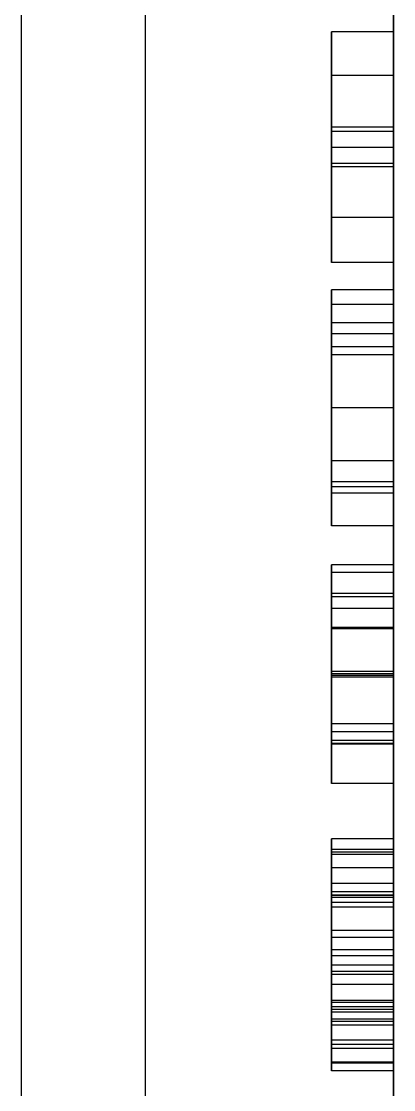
# Model space of a CAD drawing. Extents: x -67 to 67, y -52 to 49.
# Drawn here: x 62 to 65, y 24.36 to 32.97 of the extents above; entities that cross this region are included whole.
import ezdxf

# ---------------------------------------------------------------- set-up
doc = ezdxf.new("R2010")
doc.units = 0
doc.layers.add('Cut', color=7, linetype='CONTINUOUS')

msp = doc.modelspace()

# ---------------------------------------------------------------- linework, layer by layer
at = {"layer": 'Cut'}
for p, q in [((65, 49), (65, -50)), ((65, 49, -2), (65, -50, -2)), ((65, 49), (65, -50)), ((65, 49, -2), (65, -50, -2)), ((65, -50, -26), (65, 49, -26)), ((65, -50, -26), (65, 49, -26)), ((63, -48, -26), (63, 47, -26)), ((63, -48, -26), (63, 47, -26)), ((63, -48, -24), (63, 47, -24)), ((63, -48, -24), (63, 47, -24)), ((62, -47, -2), (62, 46, -2)), ((62, -47, -2), (62, 46, -2)), ((62, -47, -24), (62, 46, -24)), ((62, -47, -24), (62, 46, -24)), ((65, 32.8854, -5.8803), (64.5, 32.8854, -5.8803)), ((64.5, 32.8854, -5.8803), (64.5, 32.1172, -8)), ((65, 32.8854, -5.8803), (64.5, 32.8854, -5.8803)), ((64.5, 32.5325, -5.8803), (64.5, 32.8854, -5.8803)), ((64.5, 32.8854, -5.8803), (64.5, 32.1172, -8)), ((64.5, 32.5325, -5.8803), (64.5, 32.8854, -5.8803)), ((65, 32.8854, -5.8803), (65, 32.1172, -8)), ((65, 32.5325, -5.8803), (65, 32.8854, -5.8803)), ((65, 32.8854, -5.8803), (65, 32.1172, -8)), ((65, 32.5325, -5.8803), (65, 32.8854, -5.8803)), ((65, 32.5325, -5.8803), (64.5, 32.5325, -5.8803)), ((65, 32.5325, -5.8803), (64.5, 32.5325, -5.8803)), ((64.5, 32.0815, -7.1873), (64.5, 32.5325, -5.8803)), ((64.5, 32.0815, -7.1873), (64.5, 32.5325, -5.8803)), ((65, 32.0815, -7.1873), (65, 32.5325, -5.8803)), ((65, 32.0815, -7.1873), (65, 32.5325, -5.8803)), ((65, 32.1172, -8), (64.5, 32.1172, -8)), ((64.5, 32.1172, -8), (64.5, 31.7962, -8)), ((65, 32.1172, -8), (64.5, 32.1172, -8)), ((64.5, 32.1172, -8), (64.5, 31.7962, -8)), ((65, 32.1172, -8), (65, 31.7962, -8)), ((65, 32.1172, -8), (65, 31.7962, -8)), ((65, 32.0815, -7.1873), (64.5, 32.0815, -7.1873)), ((65, 32.0815, -7.1873), (64.5, 32.0815, -7.1873)), ((65, 31.9529, -7.5949), (64.5, 31.9529, -7.5949)), ((65, 31.9529, -7.5949), (64.5, 31.9529, -7.5949)), ((65, 31.8229, -7.1631), (64.5, 31.8229, -7.1631)), ((65, 31.8229, -7.1631), (64.5, 31.8229, -7.1631)), ((64.5, 31.3873, -5.8803), (64.5, 31.8229, -7.1631)), ((64.5, 31.3873, -5.8803), (64.5, 31.8229, -7.1631)), ((65, 31.7962, -8), (64.5, 31.7962, -8)), ((65, 31.7962, -8), (64.5, 31.7962, -8)), ((64.5, 31.7962, -8), (64.5, 31.0242, -5.8803)), ((64.5, 31.7962, -8), (64.5, 31.0242, -5.8803)), ((65, 31.3873, -5.8803), (65, 31.8229, -7.1631)), ((65, 31.3873, -5.8803), (65, 31.8229, -7.1631)), ((65, 31.7962, -8), (65, 31.0242, -5.8803)), ((65, 31.7962, -8), (65, 31.0242, -5.8803)), ((65, 31.3873, -5.8803), (64.5, 31.3873, -5.8803)), ((65, 31.3873, -5.8803), (64.5, 31.3873, -5.8803)), ((64.5, 31.0242, -5.8803), (64.5, 31.3873, -5.8803)), ((64.5, 31.0242, -5.8803), (64.5, 31.3873, -5.8803)), ((65, 31.0242, -5.8803), (65, 31.3873, -5.8803)), ((65, 31.0242, -5.8803), (65, 31.3873, -5.8803)), ((65, 31.0242, -5.8803), (64.5, 31.0242, -5.8803)), ((65, 31.0242, -5.8803), (64.5, 31.0242, -5.8803)), ((65, 30.8051, -6.9121), (64.5, 30.8051, -6.9121)), ((65, 30.8051, -6.9121), (64.5, 30.8051, -6.9121)), ((65, 30.6866, -7.5274), (64.5, 30.6866, -7.5274)), ((65, 30.6866, -7.5274), (64.5, 30.6866, -7.5274)), ((65, 30.5389, -6.1541), (64.5, 30.5389, -6.1541)), ((65, 30.5389, -6.1541), (64.5, 30.5389, -6.1541)), ((65, 30.451, -6.9274), (64.5, 30.451, -6.9274)), ((65, 30.451, -6.9274), (64.5, 30.451, -6.9274)), ((65, 30.3452, -7.8764), (64.5, 30.3452, -7.8764)), ((65, 30.3452, -7.8764), (64.5, 30.3452, -7.8764)), ((65, 30.2803, -6.3592), (64.5, 30.2803, -6.3592)), ((65, 30.2803, -6.3592), (64.5, 30.2803, -6.3592)), ((65, 30.2803, -7.521), (64.5, 30.2803, -7.521)), ((65, 30.2803, -7.521), (64.5, 30.2803, -7.521)), ((65, 29.8548, -8), (64.5, 29.8548, -8)), ((65, 29.8548, -8), (64.5, 29.8548, -8)), ((65, 29.8548, -5.8803), (64.5, 29.8548, -5.8803)), ((65, 29.8548, -5.8803), (64.5, 29.8548, -5.8803)), ((65, 29.8548, -6.1656), (64.5, 29.8548, -6.1656)), ((65, 29.8548, -6.1656), (64.5, 29.8548, -6.1656)), ((65, 29.8548, -7.7146), (64.5, 29.8548, -7.7146)), ((65, 29.8548, -7.7146), (64.5, 29.8548, -7.7146)), ((65, 29.4268, -7.521), (64.5, 29.4268, -7.521)), ((65, 29.4268, -6.358), (64.5, 29.4268, -6.358)), ((65, 29.4268, -6.358), (64.5, 29.4268, -6.358)), ((65, 29.4268, -7.521), (64.5, 29.4268, -7.521)), ((65, 29.2573, -6.9389), (64.5, 29.2573, -6.9389)), ((65, 29.2573, -6.9389), (64.5, 29.2573, -6.9389)), ((65, 29.2166, -6.1057), (64.5, 29.2166, -6.1057)), ((65, 29.2166, -6.1057), (64.5, 29.2166, -6.1057)), ((65, 29.1656, -7.7274), (64.5, 29.1656, -7.7274)), ((65, 29.1656, -7.7274), (64.5, 29.1656, -7.7274)), ((65, 28.9032, -6.9401), (64.5, 28.9032, -6.9401)), ((65, 28.9032, -6.9401), (64.5, 28.9032, -6.9401)), ((65, 28.5885, -6.9096), (64.5, 28.5885, -6.9096)), ((65, 28.5885, -6.9096), (64.5, 28.5885, -6.9096)), ((65, 28.5274, -6.4981), (64.5, 28.5274, -6.4981)), ((65, 28.5274, -6.4981), (64.5, 28.5274, -6.4981)), ((65, 28.358, -6.1681), (64.5, 28.358, -6.1681)), ((65, 28.358, -6.1681), (64.5, 28.358, -6.1681)), ((65, 28.3299, -7.7159), (64.5, 28.3299, -7.7159)), ((65, 28.3299, -7.7159), (64.5, 28.3299, -7.7159)), ((65, 28.2369, -6.9389), (64.5, 28.2369, -6.9389)), ((65, 28.2369, -6.9389), (64.5, 28.2369, -6.9389)), ((65, 28.0828, -5.9554), (64.5, 28.0828, -5.9554)), ((65, 28.0828, -5.9554), (64.5, 28.0828, -5.9554)), ((65, 28.079, -6.3541), (64.5, 28.079, -6.3541)), ((65, 28.079, -6.3541), (64.5, 28.079, -6.3541)), ((65, 28.0726, -7.5198), (64.5, 28.0726, -7.5198)), ((65, 28.0726, -7.5198), (64.5, 28.0726, -7.5198)), ((65, 27.7287, -5.8803), (64.5, 27.7287, -5.8803)), ((65, 27.7287, -5.8803), (64.5, 27.7287, -5.8803)), ((65, 27.7108, -8), (64.5, 27.7108, -8)), ((65, 27.7108, -8), (64.5, 27.7108, -8)), ((65, 27.6981, -6.1656), (64.5, 27.6981, -6.1656)), ((65, 27.6981, -6.1656), (64.5, 27.6981, -6.1656)), ((65, 27.6828, -7.7146), (64.5, 27.6828, -7.7146)), ((65, 27.6828, -7.7146), (64.5, 27.6828, -7.7146)), ((65, 27.3083, -6.3605), (64.5, 27.3083, -6.3605)), ((65, 27.3083, -6.3605), (64.5, 27.3083, -6.3605)), ((65, 27.2433, -7.4497), (64.5, 27.2433, -7.4497)), ((65, 27.2433, -7.4497), (64.5, 27.2433, -7.4497)), ((65, 27.172, -6.1554), (64.5, 27.172, -6.1554)), ((65, 27.172, -5.1465), (64.5, 27.172, -5.1465)), ((65, 27.172, -6.1554), (64.5, 27.172, -6.1554)), ((64.5, 27.172, -5.1465), (64.5, 27.172, -6.1554)), ((65, 27.172, -5.1465), (64.5, 27.172, -5.1465)), ((64.5, 26.828, -5.1465), (64.5, 27.172, -5.1465)), ((64.5, 27.172, -5.1465), (64.5, 27.172, -6.1554)), ((64.5, 26.828, -5.1465), (64.5, 27.172, -5.1465)), ((65, 27.1478, -7.6968), (64.5, 27.1478, -7.6968)), ((65, 27.1478, -8), (64.5, 27.1478, -8)), ((64.5, 27.1478, -7.6968), (64.5, 27.1478, -8)), ((65, 27.1478, -7.6968), (64.5, 27.1478, -7.6968)), ((65, 27.1478, -8), (64.5, 27.1478, -8)), ((64.5, 27.1478, -8), (64.5, 26.828, -8)), ((64.5, 27.1478, -8), (64.5, 26.828, -8)), ((64.5, 27.1478, -7.6968), (64.5, 27.1478, -8)), ((65, 27.1439, -6.9248), (64.5, 27.1439, -6.9248)), ((65, 27.1439, -6.9248), (64.5, 27.1439, -6.9248)), ((65, 27.172, -5.1465), (65, 27.172, -6.1554)), ((65, 26.828, -5.1465), (65, 27.172, -5.1465)), ((65, 27.172, -5.1465), (65, 27.172, -6.1554)), ((65, 26.828, -5.1465), (65, 27.172, -5.1465)), ((65, 27.1478, -7.6968), (65, 27.1478, -8)), ((65, 27.1478, -8), (65, 26.828, -8)), ((65, 27.1478, -7.6968), (65, 27.1478, -8)), ((65, 27.1478, -8), (65, 26.828, -8)), ((65, 26.828, -5.1465), (64.5, 26.828, -5.1465)), ((65, 26.828, -8), (64.5, 26.828, -8)), ((65, 26.828, -5.1465), (64.5, 26.828, -5.1465)), ((64.5, 26.828, -8), (64.5, 26.828, -5.1465)), ((65, 26.828, -8), (64.5, 26.828, -8)), ((64.5, 26.828, -8), (64.5, 26.828, -5.1465)), ((65, 26.828, -8), (65, 26.828, -5.1465)), ((65, 26.828, -8), (65, 26.828, -5.1465)), ((65, 26.3809, -8), (64.5, 26.3809, -8)), ((64.5, 26.3809, -8), (64.5, 26.0217, -8)), ((65, 26.3809, -8), (64.5, 26.3809, -8)), ((64.5, 26.3809, -8), (64.5, 26.0217, -8)), ((65, 26.3809, -8), (65, 26.0217, -8)), ((65, 26.3809, -8), (65, 26.0217, -8)), ((65, 26.2943, -7.7516), (64.5, 26.2943, -7.7516)), ((65, 26.2943, -7.7516), (64.5, 26.2943, -7.7516)), ((65, 26.2726, -7.1312), (64.5, 26.2726, -7.1312)), ((65, 26.2726, -6.6624), (64.5, 26.2726, -6.6624)), ((65, 26.2726, -7.1312), (64.5, 26.2726, -7.1312)), ((64.5, 26.2726, -6.6624), (64.5, 26.2726, -7.1312)), ((65, 26.2726, -6.6624), (64.5, 26.2726, -6.6624)), ((64.5, 26.2726, -6.6624), (64.5, 26.2726, -7.1312)), ((65, 26.2726, -6.6624), (65, 26.2726, -7.1312)), ((65, 26.2726, -6.6624), (65, 26.2726, -7.1312)), ((65, 26.2548, -6.3388), (64.5, 26.2548, -6.3388)), ((65, 26.2548, -6.3388), (64.5, 26.2548, -6.3388)), ((65, 26.1478, -6.1006), (64.5, 26.1478, -6.1006)), ((65, 26.1478, -6.1006), (64.5, 26.1478, -6.1006)), ((65, 26.0217, -8), (64.5, 26.0217, -8)), ((65, 26.0217, -8), (64.5, 26.0217, -8)), ((65, 25.9529, -7.7146), (64.5, 25.9529, -7.7146)), ((65, 25.9529, -7.7146), (64.5, 25.9529, -7.7146)), ((65, 25.9261, -6.6013), (64.5, 25.9261, -6.6013)), ((65, 25.9261, -6.6013), (64.5, 25.9261, -6.6013)), ((65, 25.9248, -6.6955), (64.5, 25.9248, -6.6955)), ((65, 25.9248, -6.6955), (64.5, 25.9248, -6.6955)), ((64.5, 25.9248, -7.0968), (64.5, 25.9248, -6.9809)), ((65, 25.9248, -6.9809), (64.5, 25.9248, -6.9809)), ((65, 25.9248, -7.0968), (64.5, 25.9248, -7.0968)), ((65, 25.9248, -6.9809), (64.5, 25.9248, -6.9809)), ((64.5, 25.9248, -7.0968), (64.5, 25.9248, -6.9809)), ((65, 25.9248, -7.0968), (64.5, 25.9248, -7.0968)), ((65, 25.9248, -7.0968), (65, 25.9248, -6.9809)), ((65, 25.9248, -7.0968), (65, 25.9248, -6.9809)), ((65, 25.9083, -5.9427), (64.5, 25.9083, -5.9427)), ((65, 25.9083, -5.9427), (64.5, 25.9083, -5.9427)), ((65, 25.8688, -7.4153), (64.5, 25.8688, -7.4153)), ((65, 25.8688, -7.4153), (64.5, 25.8688, -7.4153)), ((65, 25.8293, -6.2879), (64.5, 25.8293, -6.2879)), ((65, 25.8293, -6.2879), (64.5, 25.8293, -6.2879)), ((65, 25.6408, -7.6344), (64.5, 25.6408, -7.6344)), ((65, 25.6408, -7.6344), (64.5, 25.6408, -7.6344)), ((65, 25.5847, -7.9363), (64.5, 25.5847, -7.9363)), ((65, 25.5847, -7.9363), (64.5, 25.5847, -7.9363)), ((65, 25.4866, -5.8803), (64.5, 25.4866, -5.8803)), ((65, 25.4866, -5.8803), (64.5, 25.4866, -5.8803)), ((65, 25.4369, -6.1656), (64.5, 25.4369, -6.1656)), ((65, 25.4369, -6.1656), (64.5, 25.4369, -6.1656)), ((65, 25.3631, -7.1006), (64.5, 25.3631, -7.1006)), ((65, 25.3631, -7.1006), (64.5, 25.3631, -7.1006)), ((65, 25.3108, -6.8204), (64.5, 25.3108, -6.8204)), ((65, 25.3108, -6.8204), (64.5, 25.3108, -6.8204)), ((65, 25.2879, -7.7146), (64.5, 25.2879, -7.7146)), ((65, 25.2879, -7.7146), (64.5, 25.2879, -7.7146)), ((65, 25.2064, -8), (64.5, 25.2064, -8)), ((65, 25.2064, -8), (64.5, 25.2064, -8)), ((65, 25.079, -6.2471), (64.5, 25.079, -6.2471)), ((65, 25.079, -6.2471), (64.5, 25.079, -6.2471)), ((65, 25.0624, -7.1643), (64.5, 25.0624, -7.1643)), ((65, 25.0624, -7.1643), (64.5, 25.0624, -7.1643)), ((65, 25.0268, -5.9503), (64.5, 25.0268, -5.9503)), ((65, 25.0268, -5.9503), (64.5, 25.0268, -5.9503)), ((65, 25.0051, -6.8701), (64.5, 25.0051, -6.8701)), ((65, 25.0051, -6.8701), (64.5, 25.0051, -6.8701)), ((65, 24.9834, -7.6306), (64.5, 24.9834, -7.6306)), ((65, 24.9834, -7.6306), (64.5, 24.9834, -7.6306)), ((65, 24.9261, -7.2675), (64.5, 24.9261, -7.2675)), ((65, 24.9261, -7.2675), (64.5, 24.9261, -7.2675)), ((65, 24.9083, -6.5325), (64.5, 24.9083, -6.5325)), ((64.5, 24.9083, -6.5325), (64.5, 24.572, -6.4866)), ((65, 24.9083, -6.5325), (64.5, 24.9083, -6.5325)), ((64.5, 24.9083, -6.5325), (64.5, 24.572, -6.4866)), ((65, 24.9083, -6.5325), (65, 24.572, -6.4866)), ((65, 24.9083, -6.5325), (65, 24.572, -6.4866)), ((65, 24.879, -7.4178), (64.5, 24.879, -7.4178)), ((65, 24.879, -7.4178), (64.5, 24.879, -7.4178)), ((65, 24.758, -6.9796), (64.5, 24.758, -6.9796)), ((65, 24.758, -6.9796), (64.5, 24.758, -6.9796)), ((65, 24.7223, -6.149), (64.5, 24.7223, -6.149)), ((65, 24.7223, -6.149), (64.5, 24.7223, -6.149)), ((65, 24.6917, -7.842), (64.5, 24.6917, -7.842)), ((65, 24.6917, -7.842), (64.5, 24.6917, -7.842)), ((65, 24.5796, -7.172), (64.5, 24.5796, -7.172)), ((65, 24.5796, -7.172), (64.5, 24.5796, -7.172)), ((65, 24.572, -6.4866), (64.5, 24.572, -6.4866)), ((65, 24.572, -6.4866), (64.5, 24.572, -6.4866)), ((65, 24.5121, -7.4357), (64.5, 24.5121, -7.4357)), ((65, 24.5121, -7.4357), (64.5, 24.5121, -7.4357))]:
    msp.add_line(p, q, dxfattribs=at)
for points in [[(64.5, 31.9529, -7.5949), (64.5, 31.9987, -7.4255), (64.5, 32.0815, -7.1873)], [(64.5, 31.9529, -7.5949), (64.5, 31.9987, -7.4255), (64.5, 32.0815, -7.1873)], [(65, 31.9529, -7.5949), (65, 31.9987, -7.4255), (65, 32.0815, -7.1873)], [(65, 31.9529, -7.5949), (65, 31.9987, -7.4255), (65, 32.0815, -7.1873)], [(64.5, 31.8229, -7.1631), (64.5, 31.8943, -7.3707), (64.5, 31.9529, -7.5949)], [(64.5, 31.8229, -7.1631), (64.5, 31.8943, -7.3707), (64.5, 31.9529, -7.5949)], [(65, 31.8229, -7.1631), (65, 31.8943, -7.3707), (65, 31.9529, -7.5949)], [(65, 31.8229, -7.1631), (65, 31.8943, -7.3707), (65, 31.9529, -7.5949)], [(64.5, 30.8051, -6.9121), (64.5, 30.8051, -7.3032), (64.5, 30.6866, -7.5274)], [(64.5, 30.5389, -6.1541), (64.5, 30.8051, -6.428), (64.5, 30.8051, -6.9121)], [(64.5, 30.8051, -6.9121), (64.5, 30.8051, -7.3032), (64.5, 30.6866, -7.5274)], [(64.5, 30.5389, -6.1541), (64.5, 30.8051, -6.428), (64.5, 30.8051, -6.9121)], [(65, 30.8051, -6.9121), (65, 30.8051, -7.3032), (65, 30.6866, -7.5274)], [(65, 30.5389, -6.1541), (65, 30.8051, -6.428), (65, 30.8051, -6.9121)], [(65, 30.8051, -6.9121), (65, 30.8051, -7.3032), (65, 30.6866, -7.5274)], [(65, 30.5389, -6.1541), (65, 30.8051, -6.428), (65, 30.8051, -6.9121)], [(64.5, 30.6866, -7.5274), (64.5, 30.5694, -7.7516), (64.5, 30.3452, -7.8764)], [(64.5, 30.6866, -7.5274), (64.5, 30.5694, -7.7516), (64.5, 30.3452, -7.8764)], [(65, 30.6866, -7.5274), (65, 30.5694, -7.7516), (65, 30.3452, -7.8764)], [(65, 30.6866, -7.5274), (65, 30.5694, -7.7516), (65, 30.3452, -7.8764)], [(64.5, 29.8548, -5.8803), (64.5, 30.2739, -5.8803), (64.5, 30.5389, -6.1541)], [(64.5, 29.8548, -5.8803), (64.5, 30.2739, -5.8803), (64.5, 30.5389, -6.1541)], [(65, 29.8548, -5.8803), (65, 30.2739, -5.8803), (65, 30.5389, -6.1541)], [(65, 29.8548, -5.8803), (65, 30.2739, -5.8803), (65, 30.5389, -6.1541)], [(64.5, 30.451, -6.9274), (64.5, 30.451, -6.5529), (64.5, 30.2803, -6.3592)], [(64.5, 30.2803, -7.521), (64.5, 30.451, -7.3261), (64.5, 30.451, -6.9274)], [(64.5, 30.451, -6.9274), (64.5, 30.451, -6.5529), (64.5, 30.2803, -6.3592)], [(64.5, 30.2803, -7.521), (64.5, 30.451, -7.3261), (64.5, 30.451, -6.9274)], [(65, 30.451, -6.9274), (65, 30.451, -6.5529), (65, 30.2803, -6.3592)], [(65, 30.2803, -7.521), (65, 30.451, -7.3261), (65, 30.451, -6.9274)], [(65, 30.451, -6.9274), (65, 30.451, -6.5529), (65, 30.2803, -6.3592)], [(65, 30.2803, -7.521), (65, 30.451, -7.3261), (65, 30.451, -6.9274)], [(64.5, 30.3452, -7.8764), (64.5, 30.121, -8), (64.5, 29.8548, -8)], [(64.5, 30.3452, -7.8764), (64.5, 30.121, -8), (64.5, 29.8548, -8)], [(65, 30.3452, -7.8764), (65, 30.121, -8), (65, 29.8548, -8)], [(65, 30.3452, -7.8764), (65, 30.121, -8), (65, 29.8548, -8)], [(64.5, 30.2803, -6.3592), (64.5, 30.1096, -6.1656), (64.5, 29.8548, -6.1656)], [(64.5, 29.8548, -7.7146), (64.5, 30.1108, -7.7146), (64.5, 30.2803, -7.521)], [(64.5, 30.2803, -6.3592), (64.5, 30.1096, -6.1656), (64.5, 29.8548, -6.1656)], [(64.5, 29.8548, -7.7146), (64.5, 30.1108, -7.7146), (64.5, 30.2803, -7.521)], [(65, 30.2803, -6.3592), (65, 30.1096, -6.1656), (65, 29.8548, -6.1656)], [(65, 29.8548, -7.7146), (65, 30.1108, -7.7146), (65, 30.2803, -7.521)], [(65, 30.2803, -6.3592), (65, 30.1096, -6.1656), (65, 29.8548, -6.1656)], [(65, 29.8548, -7.7146), (65, 30.1108, -7.7146), (65, 30.2803, -7.521)], [(64.5, 29.8548, -8), (64.5, 29.4293, -8), (64.5, 29.1656, -7.7274)], [(64.5, 29.2166, -6.1057), (64.5, 29.479, -5.8803), (64.5, 29.8548, -5.8803)], [(64.5, 29.8548, -8), (64.5, 29.4293, -8), (64.5, 29.1656, -7.7274)], [(64.5, 29.2166, -6.1057), (64.5, 29.479, -5.8803), (64.5, 29.8548, -5.8803)], [(64.5, 29.8548, -6.1656), (64.5, 29.5975, -6.1656), (64.5, 29.4268, -6.358)], [(64.5, 29.4268, -7.521), (64.5, 29.5975, -7.7146), (64.5, 29.8548, -7.7146)], [(64.5, 29.8548, -6.1656), (64.5, 29.5975, -6.1656), (64.5, 29.4268, -6.358)], [(64.5, 29.4268, -7.521), (64.5, 29.5975, -7.7146), (64.5, 29.8548, -7.7146)], [(65, 29.8548, -8), (65, 29.4293, -8), (65, 29.1656, -7.7274)], [(65, 29.2166, -6.1057), (65, 29.479, -5.8803), (65, 29.8548, -5.8803)], [(65, 29.8548, -8), (65, 29.4293, -8), (65, 29.1656, -7.7274)], [(65, 29.2166, -6.1057), (65, 29.479, -5.8803), (65, 29.8548, -5.8803)], [(65, 29.8548, -6.1656), (65, 29.5975, -6.1656), (65, 29.4268, -6.358)], [(65, 29.4268, -7.521), (65, 29.5975, -7.7146), (65, 29.8548, -7.7146)], [(65, 29.8548, -6.1656), (65, 29.5975, -6.1656), (65, 29.4268, -6.358)], [(65, 29.4268, -7.521), (65, 29.5975, -7.7146), (65, 29.8548, -7.7146)], [(64.5, 29.2573, -6.9389), (64.5, 29.2573, -7.3274), (64.5, 29.4268, -7.521)], [(64.5, 29.4268, -6.358), (64.5, 29.2573, -6.5503), (64.5, 29.2573, -6.9389)], [(64.5, 29.2573, -6.9389), (64.5, 29.2573, -7.3274), (64.5, 29.4268, -7.521)], [(64.5, 29.4268, -6.358), (64.5, 29.2573, -6.5503), (64.5, 29.2573, -6.9389)], [(65, 29.2573, -6.9389), (65, 29.2573, -7.3274), (65, 29.4268, -7.521)], [(65, 29.4268, -6.358), (65, 29.2573, -6.5503), (65, 29.2573, -6.9389)], [(65, 29.4268, -6.358), (65, 29.2573, -6.5503), (65, 29.2573, -6.9389)], [(65, 29.2573, -6.9389), (65, 29.2573, -7.3274), (65, 29.4268, -7.521)], [(64.5, 28.9032, -6.9401), (64.5, 28.9032, -6.3771), (64.5, 29.2166, -6.1057)], [(64.5, 28.9032, -6.9401), (64.5, 28.9032, -6.3771), (64.5, 29.2166, -6.1057)], [(65, 28.9032, -6.9401), (65, 28.9032, -6.3771), (65, 29.2166, -6.1057)], [(65, 28.9032, -6.9401), (65, 28.9032, -6.3771), (65, 29.2166, -6.1057)], [(64.5, 29.1656, -7.7274), (64.5, 28.9032, -7.4535), (64.5, 28.9032, -6.9401)], [(64.5, 29.1656, -7.7274), (64.5, 28.9032, -7.4535), (64.5, 28.9032, -6.9401)], [(65, 29.1656, -7.7274), (65, 28.9032, -7.4535), (65, 28.9032, -6.9401)], [(65, 29.1656, -7.7274), (65, 28.9032, -7.4535), (65, 28.9032, -6.9401)], [(64.5, 28.5885, -6.9096), (64.5, 28.5885, -7.4306), (64.5, 28.3299, -7.7159)], [(64.5, 28.5274, -6.4981), (64.5, 28.5885, -6.6905), (64.5, 28.5885, -6.9096)], [(64.5, 28.5885, -6.9096), (64.5, 28.5885, -7.4306), (64.5, 28.3299, -7.7159)], [(64.5, 28.5274, -6.4981), (64.5, 28.5885, -6.6905), (64.5, 28.5885, -6.9096)], [(65, 28.5885, -6.9096), (65, 28.5885, -7.4306), (65, 28.3299, -7.7159)], [(65, 28.5274, -6.4981), (65, 28.5885, -6.6905), (65, 28.5885, -6.9096)], [(65, 28.5885, -6.9096), (65, 28.5885, -7.4306), (65, 28.3299, -7.7159)], [(65, 28.5274, -6.4981), (65, 28.5885, -6.6905), (65, 28.5885, -6.9096)], [(64.5, 28.358, -6.1681), (64.5, 28.4662, -6.3045), (64.5, 28.5274, -6.4981)], [(64.5, 28.358, -6.1681), (64.5, 28.4662, -6.3045), (64.5, 28.5274, -6.4981)], [(65, 28.358, -6.1681), (65, 28.4662, -6.3045), (65, 28.5274, -6.4981)], [(65, 28.358, -6.1681), (65, 28.4662, -6.3045), (65, 28.5274, -6.4981)], [(64.5, 28.0828, -5.9554), (64.5, 28.2497, -6.0306), (64.5, 28.358, -6.1681)], [(64.5, 28.0828, -5.9554), (64.5, 28.2497, -6.0306), (64.5, 28.358, -6.1681)], [(64.5, 28.3299, -7.7159), (64.5, 28.0726, -8), (64.5, 27.7108, -8)], [(64.5, 28.3299, -7.7159), (64.5, 28.0726, -8), (64.5, 27.7108, -8)], [(65, 28.0828, -5.9554), (65, 28.2497, -6.0306), (65, 28.358, -6.1681)], [(65, 28.0828, -5.9554), (65, 28.2497, -6.0306), (65, 28.358, -6.1681)], [(65, 28.3299, -7.7159), (65, 28.0726, -8), (65, 27.7108, -8)], [(65, 28.3299, -7.7159), (65, 28.0726, -8), (65, 27.7108, -8)], [(64.5, 28.2369, -6.9389), (64.5, 28.2369, -6.5427), (64.5, 28.079, -6.3541)], [(64.5, 28.0726, -7.5198), (64.5, 28.2369, -7.3248), (64.5, 28.2369, -6.9389)], [(64.5, 28.2369, -6.9389), (64.5, 28.2369, -6.5427), (64.5, 28.079, -6.3541)], [(64.5, 28.0726, -7.5198), (64.5, 28.2369, -7.3248), (64.5, 28.2369, -6.9389)], [(65, 28.2369, -6.9389), (65, 28.2369, -6.5427), (65, 28.079, -6.3541)], [(65, 28.0726, -7.5198), (65, 28.2369, -7.3248), (65, 28.2369, -6.9389)], [(65, 28.2369, -6.9389), (65, 28.2369, -6.5427), (65, 28.079, -6.3541)], [(65, 28.0726, -7.5198), (65, 28.2369, -7.3248), (65, 28.2369, -6.9389)], [(64.5, 27.7287, -5.8803), (64.5, 27.9159, -5.8803), (64.5, 28.0828, -5.9554)], [(64.5, 27.7287, -5.8803), (64.5, 27.9159, -5.8803), (64.5, 28.0828, -5.9554)], [(64.5, 28.079, -6.3541), (64.5, 27.921, -6.1656), (64.5, 27.6981, -6.1656)], [(64.5, 28.079, -6.3541), (64.5, 27.921, -6.1656), (64.5, 27.6981, -6.1656)], [(64.5, 27.6828, -7.7146), (64.5, 27.9083, -7.7146), (64.5, 28.0726, -7.5198)], [(64.5, 27.6828, -7.7146), (64.5, 27.9083, -7.7146), (64.5, 28.0726, -7.5198)], [(65, 27.7287, -5.8803), (65, 27.9159, -5.8803), (65, 28.0828, -5.9554)], [(65, 27.7287, -5.8803), (65, 27.9159, -5.8803), (65, 28.0828, -5.9554)], [(65, 28.079, -6.3541), (65, 27.921, -6.1656), (65, 27.6981, -6.1656)], [(65, 28.079, -6.3541), (65, 27.921, -6.1656), (65, 27.6981, -6.1656)], [(65, 27.6828, -7.7146), (65, 27.9083, -7.7146), (65, 28.0726, -7.5198)], [(65, 27.6828, -7.7146), (65, 27.9083, -7.7146), (65, 28.0726, -7.5198)], [(64.5, 27.172, -6.1554), (64.5, 27.3898, -5.8803), (64.5, 27.7287, -5.8803)], [(64.5, 27.172, -6.1554), (64.5, 27.3898, -5.8803), (64.5, 27.7287, -5.8803)], [(65, 27.172, -6.1554), (65, 27.3898, -5.8803), (65, 27.7287, -5.8803)], [(65, 27.172, -6.1554), (65, 27.3898, -5.8803), (65, 27.7287, -5.8803)], [(64.5, 27.7108, -8), (64.5, 27.3516, -8), (64.5, 27.1478, -7.6968)], [(64.5, 27.7108, -8), (64.5, 27.3516, -8), (64.5, 27.1478, -7.6968)], [(64.5, 27.6981, -6.1656), (64.5, 27.4726, -6.1656), (64.5, 27.3083, -6.3605)], [(64.5, 27.6981, -6.1656), (64.5, 27.4726, -6.1656), (64.5, 27.3083, -6.3605)], [(64.5, 27.2433, -7.4497), (64.5, 27.4051, -7.7146), (64.5, 27.6828, -7.7146)], [(64.5, 27.2433, -7.4497), (64.5, 27.4051, -7.7146), (64.5, 27.6828, -7.7146)], [(65, 27.7108, -8), (65, 27.3516, -8), (65, 27.1478, -7.6968)], [(65, 27.7108, -8), (65, 27.3516, -8), (65, 27.1478, -7.6968)], [(65, 27.6981, -6.1656), (65, 27.4726, -6.1656), (65, 27.3083, -6.3605)], [(65, 27.6981, -6.1656), (65, 27.4726, -6.1656), (65, 27.3083, -6.3605)], [(65, 27.2433, -7.4497), (65, 27.4051, -7.7146), (65, 27.6828, -7.7146)], [(65, 27.2433, -7.4497), (65, 27.4051, -7.7146), (65, 27.6828, -7.7146)], [(64.5, 27.3083, -6.3605), (64.5, 27.1439, -6.5554), (64.5, 27.1439, -6.9248)], [(64.5, 27.3083, -6.3605), (64.5, 27.1439, -6.5554), (64.5, 27.1439, -6.9248)], [(65, 27.3083, -6.3605), (65, 27.1439, -6.5554), (65, 27.1439, -6.9248)], [(65, 27.3083, -6.3605), (65, 27.1439, -6.5554), (65, 27.1439, -6.9248)], [(64.5, 27.1439, -6.9248), (64.5, 27.1439, -7.2879), (64.5, 27.2433, -7.4497)], [(64.5, 27.1439, -6.9248), (64.5, 27.1439, -7.2879), (64.5, 27.2433, -7.4497)], [(65, 27.1439, -6.9248), (65, 27.1439, -7.2879), (65, 27.2433, -7.4497)], [(65, 27.1439, -6.9248), (65, 27.1439, -7.2879), (65, 27.2433, -7.4497)], [(64.5, 26.2943, -7.7516), (64.5, 26.3159, -7.8815), (64.5, 26.3809, -8)], [(64.5, 26.2943, -7.7516), (64.5, 26.3159, -7.8815), (64.5, 26.3809, -8)], [(65, 26.2943, -7.7516), (65, 26.3159, -7.8815), (65, 26.3809, -8)], [(65, 26.2943, -7.7516), (65, 26.3159, -7.8815), (65, 26.3809, -8)], [(64.5, 26.2726, -7.1312), (64.5, 26.2726, -7.6217), (64.5, 26.2943, -7.7516)], [(64.5, 26.2726, -7.1312), (64.5, 26.2726, -7.6217), (64.5, 26.2943, -7.7516)], [(64.5, 26.2548, -6.3388), (64.5, 26.2726, -6.4293), (64.5, 26.2726, -6.6624)], [(64.5, 26.2548, -6.3388), (64.5, 26.2726, -6.4293), (64.5, 26.2726, -6.6624)], [(65, 26.2726, -7.1312), (65, 26.2726, -7.6217), (65, 26.2943, -7.7516)], [(65, 26.2726, -7.1312), (65, 26.2726, -7.6217), (65, 26.2943, -7.7516)], [(65, 26.2548, -6.3388), (65, 26.2726, -6.4293), (65, 26.2726, -6.6624)], [(65, 26.2548, -6.3388), (65, 26.2726, -6.4293), (65, 26.2726, -6.6624)], [(64.5, 26.1478, -6.1006), (64.5, 26.2242, -6.1949), (64.5, 26.2548, -6.3388)], [(64.5, 26.1478, -6.1006), (64.5, 26.2242, -6.1949), (64.5, 26.2548, -6.3388)], [(65, 26.1478, -6.1006), (65, 26.2242, -6.1949), (65, 26.2548, -6.3388)], [(65, 26.1478, -6.1006), (65, 26.2242, -6.1949), (65, 26.2548, -6.3388)], [(64.5, 25.9083, -5.9427), (64.5, 26.0713, -6.0051), (64.5, 26.1478, -6.1006)], [(64.5, 25.9083, -5.9427), (64.5, 26.0713, -6.0051), (64.5, 26.1478, -6.1006)], [(65, 25.9083, -5.9427), (65, 26.0713, -6.0051), (65, 26.1478, -6.1006)], [(65, 25.9083, -5.9427), (65, 26.0713, -6.0051), (65, 26.1478, -6.1006)], [(64.5, 26.0217, -8), (64.5, 25.9682, -7.8777), (64.5, 25.9529, -7.7146)], [(64.5, 26.0217, -8), (64.5, 25.9682, -7.8777), (64.5, 25.9529, -7.7146)], [(65, 26.0217, -8), (65, 25.9682, -7.8777), (65, 25.9529, -7.7146)], [(65, 26.0217, -8), (65, 25.9682, -7.8777), (65, 25.9529, -7.7146)], [(64.5, 25.9529, -7.7146), (64.5, 25.7618, -7.8713), (64.5, 25.5847, -7.9363)], [(64.5, 25.9529, -7.7146), (64.5, 25.7618, -7.8713), (64.5, 25.5847, -7.9363)], [(64.5, 25.9261, -6.6013), (64.5, 25.9261, -6.3796), (64.5, 25.8293, -6.2879)], [(64.5, 25.9248, -6.6955), (64.5, 25.9261, -6.6204), (64.5, 25.9261, -6.6013)], [(64.5, 25.9261, -6.6013), (64.5, 25.9261, -6.3796), (64.5, 25.8293, -6.2879)], [(64.5, 25.9248, -6.6955), (64.5, 25.9261, -6.6204), (64.5, 25.9261, -6.6013)], [(64.5, 25.3108, -6.8204), (64.5, 25.7274, -6.7682), (64.5, 25.9248, -6.6955)], [(64.5, 25.3108, -6.8204), (64.5, 25.7274, -6.7682), (64.5, 25.9248, -6.6955)], [(64.5, 25.9248, -6.9809), (64.5, 25.7376, -7.051), (64.5, 25.3631, -7.1006)], [(64.5, 25.8688, -7.4153), (64.5, 25.9248, -7.307), (64.5, 25.9248, -7.0968)], [(64.5, 25.9248, -6.9809), (64.5, 25.7376, -7.051), (64.5, 25.3631, -7.1006)], [(64.5, 25.8688, -7.4153), (64.5, 25.9248, -7.307), (64.5, 25.9248, -7.0968)], [(65, 25.9529, -7.7146), (65, 25.7618, -7.8713), (65, 25.5847, -7.9363)], [(65, 25.9529, -7.7146), (65, 25.7618, -7.8713), (65, 25.5847, -7.9363)], [(65, 25.9261, -6.6013), (65, 25.9261, -6.3796), (65, 25.8293, -6.2879)], [(65, 25.9248, -6.6955), (65, 25.9261, -6.6204), (65, 25.9261, -6.6013)], [(65, 25.9261, -6.6013), (65, 25.9261, -6.3796), (65, 25.8293, -6.2879)], [(65, 25.9248, -6.6955), (65, 25.9261, -6.6204), (65, 25.9261, -6.6013)], [(65, 25.3108, -6.8204), (65, 25.7274, -6.7682), (65, 25.9248, -6.6955)], [(65, 25.3108, -6.8204), (65, 25.7274, -6.7682), (65, 25.9248, -6.6955)], [(65, 25.9248, -6.9809), (65, 25.7376, -7.051), (65, 25.3631, -7.1006)], [(65, 25.8688, -7.4153), (65, 25.9248, -7.307), (65, 25.9248, -7.0968)], [(65, 25.8688, -7.4153), (65, 25.9248, -7.307), (65, 25.9248, -7.0968)], [(65, 25.9248, -6.9809), (65, 25.7376, -7.051), (65, 25.3631, -7.1006)], [(64.5, 25.4866, -5.8803), (64.5, 25.7465, -5.8803), (64.5, 25.9083, -5.9427)], [(64.5, 25.4866, -5.8803), (64.5, 25.7465, -5.8803), (64.5, 25.9083, -5.9427)], [(64.5, 25.6408, -7.6344), (64.5, 25.7962, -7.5541), (64.5, 25.8688, -7.4153)], [(64.5, 25.6408, -7.6344), (64.5, 25.7962, -7.5541), (64.5, 25.8688, -7.4153)], [(64.5, 25.8293, -6.2879), (64.5, 25.6968, -6.1656), (64.5, 25.4369, -6.1656)], [(64.5, 25.8293, -6.2879), (64.5, 25.6968, -6.1656), (64.5, 25.4369, -6.1656)], [(65, 25.4866, -5.8803), (65, 25.7465, -5.8803), (65, 25.9083, -5.9427)], [(65, 25.4866, -5.8803), (65, 25.7465, -5.8803), (65, 25.9083, -5.9427)], [(65, 25.6408, -7.6344), (65, 25.7962, -7.5541), (65, 25.8688, -7.4153)], [(65, 25.6408, -7.6344), (65, 25.7962, -7.5541), (65, 25.8688, -7.4153)], [(65, 25.8293, -6.2879), (65, 25.6968, -6.1656), (65, 25.4369, -6.1656)], [(65, 25.8293, -6.2879), (65, 25.6968, -6.1656), (65, 25.4369, -6.1656)], [(64.5, 25.2879, -7.7146), (64.5, 25.4866, -7.7146), (64.5, 25.6408, -7.6344)], [(64.5, 25.2879, -7.7146), (64.5, 25.4866, -7.7146), (64.5, 25.6408, -7.6344)], [(64.5, 25.5847, -7.9363), (64.5, 25.4089, -8), (64.5, 25.2064, -8)], [(64.5, 25.5847, -7.9363), (64.5, 25.4089, -8), (64.5, 25.2064, -8)], [(65, 25.2879, -7.7146), (65, 25.4866, -7.7146), (65, 25.6408, -7.6344)], [(65, 25.2879, -7.7146), (65, 25.4866, -7.7146), (65, 25.6408, -7.6344)], [(65, 25.5847, -7.9363), (65, 25.4089, -8), (65, 25.2064, -8)], [(65, 25.5847, -7.9363), (65, 25.4089, -8), (65, 25.2064, -8)], [(64.5, 25.0268, -5.9503), (64.5, 25.2255, -5.8803), (64.5, 25.4866, -5.8803)], [(64.5, 25.0268, -5.9503), (64.5, 25.2255, -5.8803), (64.5, 25.4866, -5.8803)], [(65, 25.0268, -5.9503), (65, 25.2255, -5.8803), (65, 25.4866, -5.8803)], [(65, 25.0268, -5.9503), (65, 25.2255, -5.8803), (65, 25.4866, -5.8803)], [(64.5, 25.4369, -6.1656), (64.5, 25.1949, -6.1656), (64.5, 25.079, -6.2471)], [(64.5, 25.4369, -6.1656), (64.5, 25.1949, -6.1656), (64.5, 25.079, -6.2471)], [(65, 25.4369, -6.1656), (65, 25.1949, -6.1656), (65, 25.079, -6.2471)], [(65, 25.4369, -6.1656), (65, 25.1949, -6.1656), (65, 25.079, -6.2471)], [(64.5, 25.3631, -7.1006), (64.5, 25.1503, -7.1287), (64.5, 25.0624, -7.1643)], [(64.5, 25.3631, -7.1006), (64.5, 25.1503, -7.1287), (64.5, 25.0624, -7.1643)], [(65, 25.3631, -7.1006), (65, 25.1503, -7.1287), (65, 25.0624, -7.1643)], [(65, 25.3631, -7.1006), (65, 25.1503, -7.1287), (65, 25.0624, -7.1643)], [(64.5, 25.0051, -6.8701), (64.5, 25.107, -6.8446), (64.5, 25.3108, -6.8204)], [(64.5, 25.0051, -6.8701), (64.5, 25.107, -6.8446), (64.5, 25.3108, -6.8204)], [(64.5, 24.9834, -7.6306), (64.5, 25.0879, -7.7146), (64.5, 25.2879, -7.7146)], [(64.5, 24.9834, -7.6306), (64.5, 25.0879, -7.7146), (64.5, 25.2879, -7.7146)], [(65, 25.0051, -6.8701), (65, 25.107, -6.8446), (65, 25.3108, -6.8204)], [(65, 25.0051, -6.8701), (65, 25.107, -6.8446), (65, 25.3108, -6.8204)], [(65, 24.9834, -7.6306), (65, 25.0879, -7.7146), (65, 25.2879, -7.7146)], [(65, 24.9834, -7.6306), (65, 25.0879, -7.7146), (65, 25.2879, -7.7146)], [(64.5, 25.2064, -8), (64.5, 24.8713, -8), (64.5, 24.6917, -7.842)], [(64.5, 25.2064, -8), (64.5, 24.8713, -8), (64.5, 24.6917, -7.842)], [(65, 25.2064, -8), (65, 24.8713, -8), (65, 24.6917, -7.842)], [(65, 25.2064, -8), (65, 24.8713, -8), (65, 24.6917, -7.842)], [(64.5, 25.079, -6.2471), (64.5, 24.9631, -6.3274), (64.5, 24.9083, -6.5325)], [(64.5, 25.079, -6.2471), (64.5, 24.9631, -6.3274), (64.5, 24.9083, -6.5325)], [(64.5, 25.0624, -7.1643), (64.5, 24.9745, -7.2), (64.5, 24.9261, -7.2675)], [(64.5, 25.0624, -7.1643), (64.5, 24.9745, -7.2), (64.5, 24.9261, -7.2675)], [(65, 25.079, -6.2471), (65, 24.9631, -6.3274), (65, 24.9083, -6.5325)], [(65, 25.079, -6.2471), (65, 24.9631, -6.3274), (65, 24.9083, -6.5325)], [(65, 25.0624, -7.1643), (65, 24.9745, -7.2), (65, 24.9261, -7.2675)], [(65, 25.0624, -7.1643), (65, 24.9745, -7.2), (65, 24.9261, -7.2675)], [(64.5, 24.7223, -6.149), (64.5, 24.828, -6.0191), (64.5, 25.0268, -5.9503)], [(64.5, 24.7223, -6.149), (64.5, 24.828, -6.0191), (64.5, 25.0268, -5.9503)], [(64.5, 24.758, -6.9796), (64.5, 24.8675, -6.907), (64.5, 25.0051, -6.8701)], [(64.5, 24.758, -6.9796), (64.5, 24.8675, -6.907), (64.5, 25.0051, -6.8701)], [(64.5, 24.879, -7.4178), (64.5, 24.879, -7.5452), (64.5, 24.9834, -7.6306)], [(64.5, 24.879, -7.4178), (64.5, 24.879, -7.5452), (64.5, 24.9834, -7.6306)], [(65, 24.7223, -6.149), (65, 24.828, -6.0191), (65, 25.0268, -5.9503)], [(65, 24.7223, -6.149), (65, 24.828, -6.0191), (65, 25.0268, -5.9503)], [(65, 24.758, -6.9796), (65, 24.8675, -6.907), (65, 25.0051, -6.8701)], [(65, 24.758, -6.9796), (65, 24.8675, -6.907), (65, 25.0051, -6.8701)], [(65, 24.879, -7.4178), (65, 24.879, -7.5452), (65, 24.9834, -7.6306)], [(65, 24.879, -7.4178), (65, 24.879, -7.5452), (65, 24.9834, -7.6306)], [(64.5, 24.9261, -7.2675), (64.5, 24.879, -7.335), (64.5, 24.879, -7.4178)], [(64.5, 24.9261, -7.2675), (64.5, 24.879, -7.335), (64.5, 24.879, -7.4178)], [(65, 24.9261, -7.2675), (65, 24.879, -7.335), (65, 24.879, -7.4178)], [(65, 24.9261, -7.2675), (65, 24.879, -7.335), (65, 24.879, -7.4178)], [(64.5, 24.5796, -7.172), (64.5, 24.6484, -7.0522), (64.5, 24.758, -6.9796)], [(64.5, 24.5796, -7.172), (64.5, 24.6484, -7.0522), (64.5, 24.758, -6.9796)], [(64.5, 24.572, -6.4866), (64.5, 24.6178, -6.2777), (64.5, 24.7223, -6.149)], [(64.5, 24.572, -6.4866), (64.5, 24.6178, -6.2777), (64.5, 24.7223, -6.149)], [(65, 24.5796, -7.172), (65, 24.6484, -7.0522), (65, 24.758, -6.9796)], [(65, 24.5796, -7.172), (65, 24.6484, -7.0522), (65, 24.758, -6.9796)], [(65, 24.572, -6.4866), (65, 24.6178, -6.2777), (65, 24.7223, -6.149)], [(65, 24.572, -6.4866), (65, 24.6178, -6.2777), (65, 24.7223, -6.149)], [(64.5, 24.6917, -7.842), (64.5, 24.5121, -7.6828), (64.5, 24.5121, -7.4357)], [(64.5, 24.6917, -7.842), (64.5, 24.5121, -7.6828), (64.5, 24.5121, -7.4357)], [(65, 24.6917, -7.842), (65, 24.5121, -7.6828), (65, 24.5121, -7.4357)], [(65, 24.6917, -7.842), (65, 24.5121, -7.6828), (65, 24.5121, -7.4357)], [(64.5, 24.5121, -7.4357), (64.5, 24.5121, -7.2917), (64.5, 24.5796, -7.172)], [(64.5, 24.5121, -7.4357), (64.5, 24.5121, -7.2917), (64.5, 24.5796, -7.172)], [(65, 24.5121, -7.4357), (65, 24.5121, -7.2917), (65, 24.5796, -7.172)], [(65, 24.5121, -7.4357), (65, 24.5121, -7.2917), (65, 24.5796, -7.172)]]:
    msp.add_open_spline(points, degree=2, dxfattribs=at)

doc.saveas('drawing.dxf')
